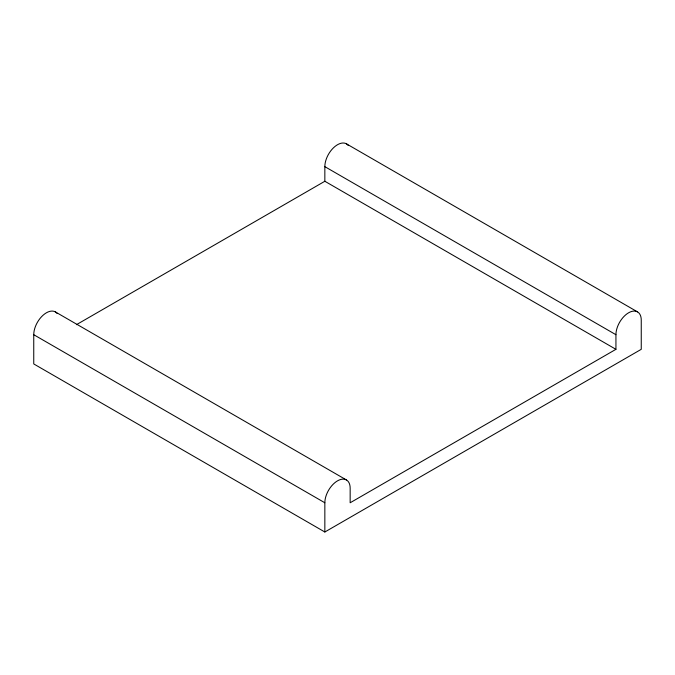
<?xml version="1.0" encoding="UTF-8"?>
<svg xmlns="http://www.w3.org/2000/svg" width="675" height="675" viewBox="0 0 675 675"><rect width="100%" height="100%" fill="white"/><g stroke="black" fill="none" stroke-linecap="round" stroke-linejoin="round"><path stroke-width="1.01" d="M76.418 324.692L324.844 181.263L615.938 349.321L615.938 334.707A17.896 10.336 -60 0 1 628.594 312.787A17.896 10.336 -60 0 1 641.25 320.093L641.25 349.321L324.844 532.001L33.75 363.935L33.75 334.707A17.896 10.336 -60 0 1 42.989 315.301A17.896 10.336 -60 0 1 57.215 313.563M615.938 349.321L350.156 502.774L350.156 488.16A17.896 10.336 -60 0 0 337.5 480.853A17.896 10.336 -60 0 0 324.844 502.774L324.844 532.001M346.418 143.826L637.512 311.884M347.684 144.779A17.896 10.336 -60 0 0 333.543 147.741A17.896 10.336 -60 0 0 324.844 166.649L615.938 334.707M55.325 311.884L346.418 479.95M33.75 334.707L324.844 502.774M324.844 166.649L324.844 181.263M347.962 145.074A17.896 10.336 -60 0 1 348.308 145.496"/></g></svg>
